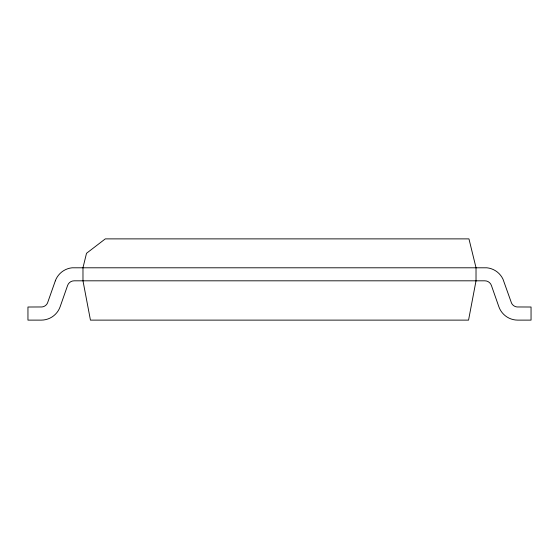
<?xml version="1.0" encoding="UTF-8"?>
<svg xmlns="http://www.w3.org/2000/svg" width="559" height="559" viewBox="0 0 559 559"><rect width="100%" height="100%" fill="white"/><g stroke="black" fill="none" stroke-linecap="round" stroke-linejoin="round"><path stroke-width="0.84" d="M476.023 280.814L468.554 320.118L90.446 320.118L82.977 280.814L82.977 267.705L86.512 253.297L105.302 238.882L468.952 238.882L476.023 267.705L476.023 280.814M55.334 280.828L47.494 303.062A6.897 6.897 0 0 1 41.967 306.961L27.95 307.017L27.95 320.118L41.261 320.118A20.019 20.019 0 0 0 60.12 306.807L67.59 285.474A6.96 6.96 0 0 1 74.158 280.814L484.842 280.814A6.96 6.96 0 0 1 491.41 285.474L498.88 306.807A20.019 20.019 0 0 0 517.739 320.118L531.05 320.118L531.05 307.017L517.033 306.961A6.897 6.897 0 0 1 511.506 303.062L503.009 279.227A20.082 20.082 0 0 0 486.903 267.796L72.097 267.796A20.082 20.082 0 0 0 55.991 279.227L55.334 280.828"/></g></svg>
